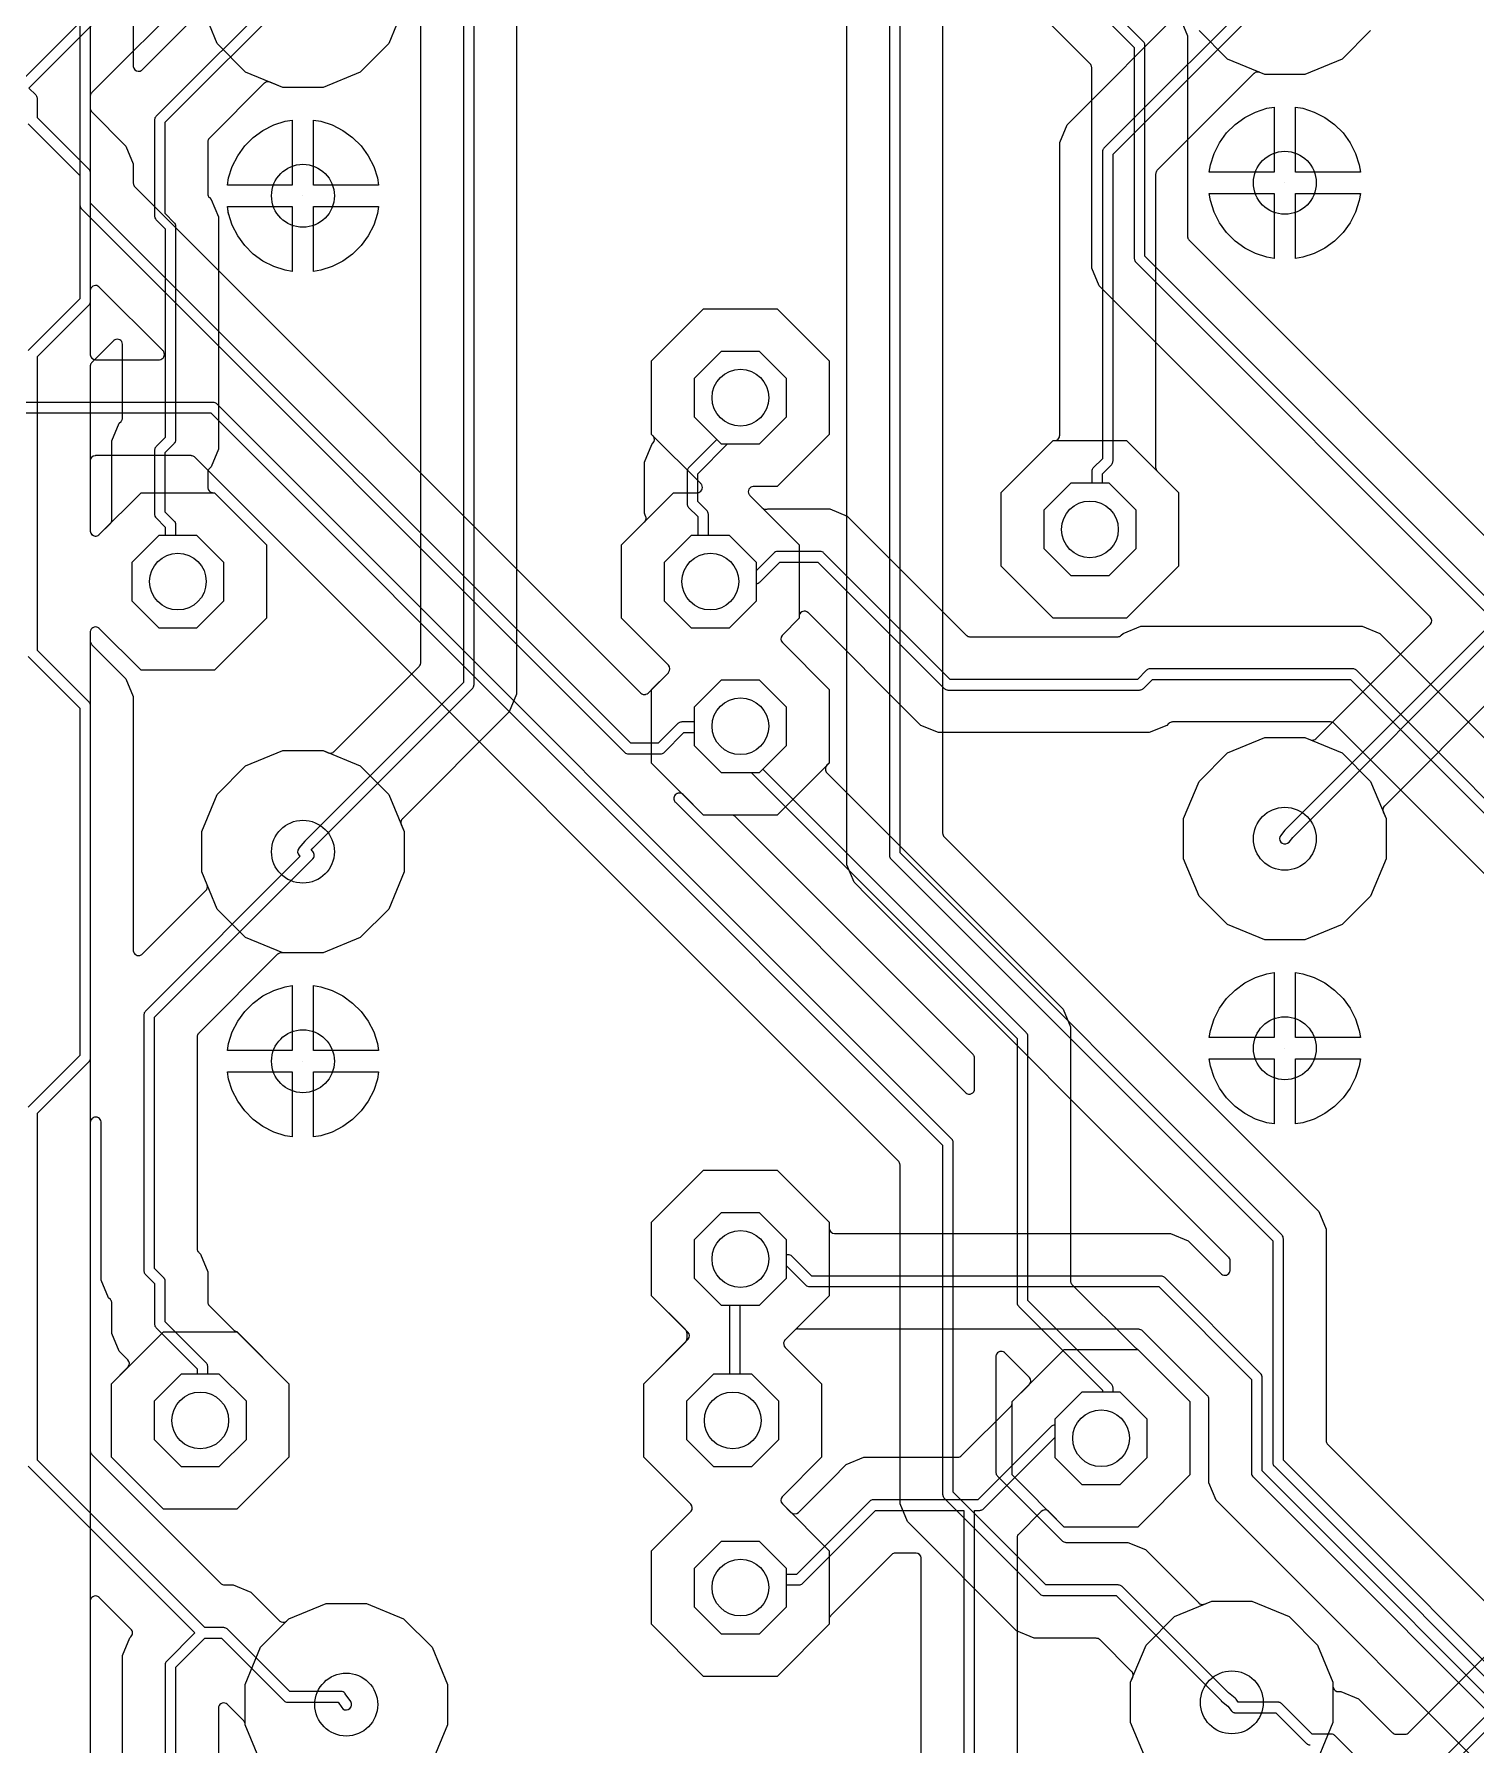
# Model space of a CAD drawing. Header units: millimetres. Extents: x 0 to 100, y 0 to 100.
# Drawn here: x 47.12 to 67.75, y 12.42 to 36.89 of the extents above; entities that cross this region are included whole.
import ezdxf

# ---------------------------------------------------------------- set-up
doc = ezdxf.new("R2010")
doc.units = ezdxf.units.MM

msp = doc.modelspace()

# ---------------------------------------------------------------- linework, layer by layer
at = {"layer": '16_copper'}
for points in [[(49.606, 38.894), (45.514, 34.801)], [(52.416, 37.288), (52.195, 36.755), (51.788, 36.348), (51.256, 36.128), (50.68, 36.128), (50.148, 36.348), (49.74, 36.755), (49.52, 37.288)], [(69.305, 14.244), (67.024, 11.963)], [(67.11, 11.833), (69.364, 14.087)]]:
    msp.add_lwpolyline(points, dxfattribs=at)
for points in [[(47.038, 35.608), (47.777, 34.868), (47.777, 34.442), (47.779, 34.434), (47.779, 34.426, 0.087654), (47.79, 34.401), (47.794, 34.395), (47.8, 34.389), (55.572, 26.616), (55.579, 26.611), (55.585, 26.606, 0.087651), (55.61, 26.596), (55.617, 26.595), (55.626, 26.594), (56.083, 26.594), (56.092, 26.595), (56.1, 26.596, 0.087654), (56.125, 26.606), (56.13, 26.611), (56.137, 26.616), (56.42, 26.899), (56.567, 26.899), (56.567, 26.716), (56.954, 26.33), (57.383, 26.33), (61.189, 22.524), (61.189, 18.745), (61.19, 18.737), (61.19, 18.728, 0.087654), (61.201, 18.704), (61.206, 18.698), (61.211, 18.691), (62.408, 17.494), (62.408, 17.466), (62.116, 17.466), (61.729, 17.079), (61.729, 16.532), (62.116, 16.145), (62.663, 16.145), (63.05, 16.532), (63.05, 17.079), (62.663, 17.466), (62.56, 17.466), (62.56, 17.526, 0.14431), (62.548, 17.567), (62.543, 17.573), (62.538, 17.58), (61.341, 18.777), (61.341, 22.555), (61.34, 22.564), (61.339, 22.572, 0.087654), (61.329, 22.597), (61.324, 22.602), (61.319, 22.609), (57.55, 26.378), (57.888, 26.716), (57.888, 27.264), (57.501, 27.65), (56.954, 27.65), (56.567, 27.264), (56.567, 27.051), (56.388, 27.051), (56.38, 27.05), (56.371, 27.049, 0.087654), (56.347, 27.039), (56.341, 27.034), (56.334, 27.029), (56.052, 26.746), (55.658, 26.746), (47.93, 34.474), (47.93, 34.9), (47.929, 34.908), (47.928, 34.916, 0.087654), (47.918, 34.941), (47.913, 34.947), (47.907, 34.953), (47.168, 35.693), (47.168, 35.966), (47.167, 35.975), (47.166, 35.983, 0.087654), (47.156, 36.008), (47.151, 36.013), (47.145, 36.02), (47.047, 36.119), (49.736, 38.808)], [(64.866, 37.694), (62.43, 35.258), (62.425, 35.251), (62.42, 35.245, 0.087651), (62.41, 35.22), (62.409, 35.213), (62.408, 35.204), (62.408, 30.816), (62.278, 30.686), (62.273, 30.679), (62.267, 30.673, 0.087651), (62.257, 30.648), (62.257, 30.641), (62.255, 30.632), (62.255, 30.466), (61.956, 30.466), (61.569, 30.079), (61.569, 29.532), (61.956, 29.145), (62.503, 29.145), (62.89, 29.532), (62.89, 30.079), (62.503, 30.466), (62.408, 30.466), (62.408, 30.601), (62.538, 30.731), (62.543, 30.738), (62.548, 30.744, 0.087651), (62.558, 30.769), (62.559, 30.776), (62.56, 30.785), (62.56, 35.173), (64.976, 37.589)], [(49.39, 37.498), (47.946, 36.054), (47.941, 36.047), (47.936, 36.041, 0.087651), (47.926, 36.016), (47.925, 36.009), (47.924, 36), (47.924, 35.831), (47.925, 35.822), (47.926, 35.814, 0.087654), (47.936, 35.789), (47.941, 35.784), (47.946, 35.777), (48.435, 35.288), (48.539, 35.036), (48.539, 34.758), (48.541, 34.75), (48.541, 34.741, 0.087654), (48.552, 34.717), (48.556, 34.711), (48.562, 34.704), (55.801, 27.465), (55.805, 27.462, 0.237981), (55.871, 27.445), (55.876, 27.447, 0.091876), (55.908, 27.465), (55.936, 27.492), (55.94, 27.498), (56.198, 27.756), (56.201, 27.761, 0.39257), (56.198, 27.864), (55.528, 28.534), (55.528, 29.586), (56.272, 30.33), (56.608, 30.33), (56.611, 30.33), (56.614, 30.33, 0.54841), (56.674, 30.443), (56.669, 30.45), (56.665, 30.457, 0.015772), (56.662, 30.46), (55.958, 31.164), (55.958, 32.216), (56.702, 32.96), (57.754, 32.96), (58.498, 32.216), (58.498, 31.164), (57.754, 30.42), (57.418, 30.42), (57.415, 30.42), (57.412, 30.42, 0.548396), (57.351, 30.307), (57.357, 30.3), (57.361, 30.293, 0.015772), (57.364, 30.29), (57.539, 30.115), (57.54, 30.114), (57.541, 30.113, 0.187651), (57.602, 30.093), (57.612, 30.096), (57.62, 30.098, 0.007509), (57.622, 30.098), (57.623, 30.099), (58.506, 30.099), (58.758, 29.995), (60.46, 28.293), (60.467, 28.287), (60.473, 28.282, 0.087651), (60.498, 28.272), (60.505, 28.271), (60.514, 28.27), (62.626, 28.27), (62.634, 28.271), (62.642, 28.272, 0.079922), (62.665, 28.281), (62.667, 28.282), (62.672, 28.287), (62.679, 28.293), (62.705, 28.318), (62.957, 28.423), (66.126, 28.423), (66.378, 28.318), (72.959, 21.737)], [(66.247, 36.941), (65.839, 36.534), (65.307, 36.314), (64.731, 36.314), (64.659, 36.343), (64.658, 36.344), (64.656, 36.344, 0.218355), (64.593, 36.339), (64.584, 36.333), (64.578, 36.328, 0.007896), (64.576, 36.327), (63.192, 34.943), (63.187, 34.936), (63.182, 34.929, 0.087651), (63.172, 34.905), (63.171, 34.897), (63.17, 34.889), (63.17, 30.693), (63.171, 30.684), (63.172, 30.676, 0.087654), (63.182, 30.651), (63.187, 30.646), (63.192, 30.639), (63.499, 30.332), (63.499, 29.28), (62.755, 28.536), (61.703, 28.536), (60.959, 29.28), (60.959, 30.332), (61.703, 31.076), (61.722, 31.076, 0.414214), (61.798, 31.152), (61.798, 35.341), (61.903, 35.593), (63.597, 37.288)], [(66.326, 11.963), (65.738, 12.551), (65.731, 12.556), (65.725, 12.561, 0.087651), (65.7, 12.571), (65.693, 12.572), (65.684, 12.573), (65.411, 12.573), (64.976, 13.008), (64.969, 13.013), (64.963, 13.018, 0.087651), (64.938, 13.028), (64.931, 13.029), (64.922, 13.03), (64.352, 13.03), (64.322, 13.072, 0.001263), (64.322, 13.072), (64.307, 13.087), (64.211, 13.163), (62.69, 14.684), (62.683, 14.689), (62.677, 14.695, 0.087651), (62.652, 14.705), (62.645, 14.705), (62.636, 14.707), (61.601, 14.707), (60.274, 16.034), (60.274, 21.031), (60.273, 21.04), (60.272, 21.048, 0.087654), (60.262, 21.073), (60.257, 21.078), (60.252, 21.085), (49.736, 31.601), (49.729, 31.606), (49.723, 31.611, 0.087651), (49.698, 31.621), (49.691, 31.622), (49.682, 31.623), (42.094, 31.623)], [(42.062, 31.471), (49.651, 31.471), (60.122, 21), (60.122, 16.002), (60.123, 15.994), (60.124, 15.985, 0.087654), (60.134, 15.961), (60.139, 15.955), (60.144, 15.948), (61.516, 14.577), (61.523, 14.571), (61.529, 14.566, 0.087651), (61.554, 14.556), (61.561, 14.555), (61.57, 14.554), (62.605, 14.554), (64.107, 13.053), (64.11, 13.05), (64.113, 13.047), (64.204, 12.975), (64.251, 12.91), (64.254, 12.907), (64.256, 12.904, 0.14431), (64.292, 12.881), (64.3, 12.88), (64.306, 12.878, 0.022312), (64.313, 12.878), (64.891, 12.878), (65.326, 12.443), (65.333, 12.438), (65.339, 12.432, 0.087651), (65.364, 12.422), (65.371, 12.422), (65.38, 12.421)], [(63.033, 12.208), (62.812, 12.74), (62.812, 13.316), (62.842, 13.388), (62.843, 13.39), (62.843, 13.391, 0.218355), (62.838, 13.454), (62.832, 13.463), (62.827, 13.469, 0.007882), (62.826, 13.471), (62.375, 13.922), (62.368, 13.927), (62.361, 13.933, 0.087651), (62.337, 13.943), (62.329, 13.943), (62.321, 13.945), (61.433, 13.945), (61.181, 14.049), (59.617, 15.614), (59.512, 15.866), (59.512, 20.716), (59.511, 20.724), (59.51, 20.732, 0.087654), (59.5, 20.757), (59.495, 20.762), (59.49, 20.769), (49.421, 30.839), (49.414, 30.844), (49.407, 30.849, 0.087651), (49.383, 30.859), (49.375, 30.86), (49.367, 30.861), (48, 30.861), (47.994, 30.86, 0.392588), (47.924, 30.785), (47.924, 29.786), (47.924, 29.783), (47.924, 29.78, 0.54841), (48.037, 29.719), (48.044, 29.725), (48.05, 29.729, 0.015772), (48.054, 29.732), (48.652, 30.33), (49.704, 30.33), (50.448, 29.586), (50.448, 28.534), (49.704, 27.79), (48.652, 27.79), (48.054, 28.388), (48.052, 28.39), (48.05, 28.392, 0.54841), (47.927, 28.355), (47.925, 28.346), (47.924, 28.339, 0.01577), (47.924, 28.334), (47.924, 4)], [(72.791, 21.043), (66.043, 27.791), (66.036, 27.796), (66.03, 27.801, 0.087651), (66.005, 27.811), (65.998, 27.812), (65.989, 27.813), (63.094, 27.813), (63.085, 27.812), (63.077, 27.811, 0.087654), (63.052, 27.801), (63.047, 27.796), (63.04, 27.791), (62.91, 27.661), (60.23, 27.661), (58.423, 29.467), (58.416, 29.472), (58.41, 29.478, 0.087651), (58.385, 29.488), (58.378, 29.488), (58.369, 29.489), (57.76, 29.489), (57.751, 29.488), (57.743, 29.488, 0.087654), (57.718, 29.477), (57.713, 29.472), (57.706, 29.467), (57.458, 29.22), (57.458, 29.334), (57.071, 29.72), (56.524, 29.72), (56.137, 29.334), (56.137, 28.786), (56.524, 28.4), (57.071, 28.4), (57.458, 28.786), (57.458, 29.033), (57.463, 29.033), (57.472, 29.034, 0.087654), (57.496, 29.044), (57.502, 29.049), (57.509, 29.055), (57.791, 29.337), (58.338, 29.337), (60.144, 27.531), (60.151, 27.525), (60.157, 27.52, 0.087651), (60.182, 27.51), (60.189, 27.509), (60.198, 27.508), (62.941, 27.508), (62.95, 27.509), (62.958, 27.51, 0.087654), (62.983, 27.52), (62.988, 27.525), (62.995, 27.531), (63.125, 27.661), (65.958, 27.661), (72.683, 20.935)], [(71.989, 20.767), (65.727, 27.029), (65.721, 27.034), (65.714, 27.039, 0.087651), (65.69, 27.049), (65.682, 27.05), (65.674, 27.051), (63.409, 27.051), (63.401, 27.05), (63.392, 27.049, 0.079922), (63.37, 27.04), (63.368, 27.039), (63.362, 27.034), (63.355, 27.029), (63.33, 27.003), (63.078, 26.899), (60.062, 26.899), (59.81, 27.003), (58.198, 28.615), (58.196, 28.616), (58.194, 28.618, 0.54841), (58.071, 28.581), (58.07, 28.573), (58.068, 28.566), (58.068, 28.563), (58.068, 28.561), (58.068, 28.534), (57.828, 28.294), (57.824, 28.289, 0.39257), (57.828, 28.186), (58.498, 27.516), (58.498, 26.464), (58.466, 26.432, 0.414222), (58.466, 26.324), (61.846, 22.944), (61.951, 22.692), (61.951, 19.061), (61.952, 19.052), (61.952, 19.044, 0.087654), (61.963, 19.02), (61.968, 19.014), (61.973, 19.007), (62.882, 18.098), (62.889, 18.093), (62.895, 18.087, 0.014492), (62.899, 18.085), (62.907, 18.082), (62.91, 18.081), (63.659, 17.332), (63.659, 16.28), (62.915, 15.536), (61.863, 15.536), (61.119, 16.28), (61.119, 17.332), (61.36, 17.572), (61.363, 17.577, 0.37019), (61.364, 17.676), (61.362, 17.678), (61.361, 17.679), (61.36, 17.68), (61.014, 18.026), (61.012, 18.028), (61.01, 18.03, 0.54841), (60.887, 17.993), (60.885, 17.984), (60.884, 17.977, 0.01577), (60.884, 17.972), (60.884, 16.318), (60.885, 16.309), (60.886, 16.301, 0.087654), (60.896, 16.276), (60.901, 16.271), (60.906, 16.264), (61.831, 15.339), (61.838, 15.333), (61.845, 15.328, 0.087651), (61.869, 15.318), (61.877, 15.317), (61.885, 15.316), (62.773, 15.316), (63.025, 15.212), (63.229, 15.008), (63.229, 15.008), (63.787, 14.45), (63.788, 14.449), (63.789, 14.447, 0.218356), (63.85, 14.428), (63.86, 14.431), (63.868, 14.432, 0.007894), (63.87, 14.433), (63.972, 14.475), (64.548, 14.475), (65.08, 14.255), (65.487, 13.848), (65.708, 13.316), (65.708, 13.259, 0.335722), (65.763, 13.185), (65.769, 13.185, 0.034731), (65.784, 13.183), (65.821, 13.183), (66.073, 13.078), (66.556, 12.595), (66.563, 12.59), (66.569, 12.585, 0.087651), (66.594, 12.575), (66.601, 12.574), (66.61, 12.573), (66.74, 12.573), (66.749, 12.574), (66.757, 12.575, 0.087654), (66.782, 12.585), (66.787, 12.59), (66.794, 12.595), (68.673, 14.474)]]:
    msp.add_lwpolyline(points, format="xyb", dxfattribs=at)
for points in [[(63.937, 34.917), (63.954, 35.02), (64.007, 35.183), (64.085, 35.337), (64.186, 35.476), (64.308, 35.597), (64.447, 35.698), (64.6, 35.776), (64.763, 35.829), (64.867, 35.846), (64.867, 34.917)], [(65.172, 34.917), (65.172, 35.846), (65.275, 35.829), (65.438, 35.776), (65.592, 35.698), (65.731, 35.597), (65.852, 35.476), (65.953, 35.337), (66.031, 35.183), (66.084, 35.02), (66.101, 34.917)], [(49.886, 34.731), (49.903, 34.834), (49.956, 34.998), (50.034, 35.151), (50.135, 35.29), (50.256, 35.411), (50.395, 35.513), (50.549, 35.591), (50.712, 35.644), (50.815, 35.66), (50.815, 34.731)], [(51.12, 34.731), (51.12, 35.66), (51.224, 35.644), (51.387, 35.591), (51.54, 35.513), (51.679, 35.411), (51.801, 35.29), (51.902, 35.151), (51.98, 34.998), (52.033, 34.834), (52.05, 34.731)], [(65.019, 34.764), (65.019, 34.764), (65.019, 34.764), (65.019, 34.764)], [(50.968, 34.578), (50.968, 34.578), (50.968, 34.578), (50.968, 34.578)], [(64.763, 33.699), (64.6, 33.752), (64.447, 33.83), (64.308, 33.931), (64.186, 34.053), (64.085, 34.192), (64.007, 34.345), (63.954, 34.508), (63.937, 34.612), (64.867, 34.612), (64.867, 33.682)], [(65.172, 34.612), (66.101, 34.612), (66.084, 34.508), (66.031, 34.345), (65.953, 34.192), (65.852, 34.053), (65.731, 33.931), (65.592, 33.83), (65.438, 33.752), (65.275, 33.699), (65.172, 33.682)], [(50.712, 33.513), (50.549, 33.566), (50.395, 33.644), (50.256, 33.745), (50.135, 33.867), (50.034, 34.006), (49.956, 34.159), (49.903, 34.323), (49.886, 34.426), (50.815, 34.426), (50.815, 33.497)], [(51.12, 34.426), (52.05, 34.426), (52.033, 34.323), (51.98, 34.159), (51.902, 34.006), (51.801, 33.867), (51.679, 33.745), (51.54, 33.644), (51.387, 33.566), (51.224, 33.513), (51.12, 33.497)], [(57.888, 31.416), (57.888, 31.964), (57.501, 32.35), (56.954, 32.35), (56.567, 31.964), (56.567, 31.416), (56.954, 31.03), (57.501, 31.03)], [(49.838, 28.786), (49.838, 29.334), (49.451, 29.72), (48.904, 29.72), (48.517, 29.334), (48.517, 28.786), (48.904, 28.4), (49.451, 28.4)], [(64.731, 23.934), (64.199, 24.154), (63.792, 24.561), (63.571, 25.093), (63.571, 25.669), (63.792, 26.201), (64.199, 26.609), (64.731, 26.829), (65.307, 26.829), (65.839, 26.609), (66.247, 26.201), (66.467, 25.669), (66.467, 25.093), (66.247, 24.561), (65.839, 24.154), (65.307, 23.934)], [(50.68, 23.748), (50.148, 23.968), (49.74, 24.375), (49.52, 24.908), (49.52, 25.484), (49.74, 26.016), (50.148, 26.423), (50.68, 26.643), (51.256, 26.643), (51.788, 26.423), (52.195, 26.016), (52.416, 25.484), (52.416, 24.908), (52.195, 24.375), (51.788, 23.968), (51.256, 23.748)], [(49.886, 22.351), (49.903, 22.454), (49.956, 22.618), (50.034, 22.771), (50.135, 22.91), (50.256, 23.031), (50.395, 23.133), (50.549, 23.211), (50.712, 23.264), (50.815, 23.28), (50.815, 22.351)], [(51.12, 22.351), (51.12, 23.28), (51.224, 23.264), (51.387, 23.211), (51.54, 23.133), (51.679, 23.031), (51.801, 22.91), (51.902, 22.771), (51.98, 22.618), (52.033, 22.454), (52.05, 22.351)], [(63.937, 22.537), (63.954, 22.64), (64.007, 22.803), (64.085, 22.957), (64.186, 23.096), (64.308, 23.217), (64.447, 23.318), (64.6, 23.396), (64.763, 23.449), (64.867, 23.466), (64.867, 22.537)], [(65.172, 22.537), (65.172, 23.466), (65.275, 23.449), (65.438, 23.396), (65.592, 23.318), (65.731, 23.217), (65.852, 23.096), (65.953, 22.957), (66.031, 22.803), (66.084, 22.64), (66.101, 22.537)], [(65.019, 22.384), (65.019, 22.384), (65.019, 22.384), (65.019, 22.384)], [(50.712, 21.133), (50.549, 21.186), (50.395, 21.264), (50.256, 21.365), (50.135, 21.487), (50.034, 21.626), (49.956, 21.779), (49.903, 21.943), (49.886, 22.046), (50.815, 22.046), (50.815, 21.117)], [(50.968, 22.198), (50.968, 22.198), (50.968, 22.198), (50.968, 22.198)], [(51.12, 22.046), (52.05, 22.046), (52.033, 21.943), (51.98, 21.779), (51.902, 21.626), (51.801, 21.487), (51.679, 21.365), (51.54, 21.264), (51.387, 21.186), (51.224, 21.133), (51.12, 21.117)], [(64.763, 21.319), (64.6, 21.372), (64.447, 21.45), (64.308, 21.551), (64.186, 21.673), (64.085, 21.812), (64.007, 21.965), (63.954, 22.128), (63.937, 22.232), (64.867, 22.232), (64.867, 21.302)], [(65.172, 22.232), (66.101, 22.232), (66.084, 22.128), (66.031, 21.965), (65.953, 21.812), (65.852, 21.673), (65.731, 21.551), (65.592, 21.45), (65.438, 21.372), (65.275, 21.319), (65.172, 21.302)], [(57.888, 19.096), (57.888, 19.644), (57.501, 20.03), (56.954, 20.03), (56.567, 19.644), (56.567, 19.096), (56.954, 18.71), (57.501, 18.71)], [(48.972, 15.79), (48.228, 16.534), (48.228, 17.586), (48.972, 18.33), (50.024, 18.33), (50.768, 17.586), (50.768, 16.534), (50.024, 15.79)], [(50.158, 16.786), (50.158, 17.334), (49.771, 17.72), (49.224, 17.72), (48.837, 17.334), (48.837, 16.786), (49.224, 16.4), (49.771, 16.4)], [(57.778, 16.786), (57.778, 17.334), (57.391, 17.72), (56.844, 17.72), (56.457, 17.334), (56.457, 16.786), (56.844, 16.4), (57.391, 16.4)], [(57.888, 14.396), (57.888, 14.944), (57.501, 15.33), (56.954, 15.33), (56.567, 14.944), (56.567, 14.396), (56.954, 14.01), (57.501, 14.01)], [(51.3, 11.548), (50.768, 11.768), (50.36, 12.175), (50.14, 12.708), (50.14, 13.284), (50.36, 13.816), (50.768, 14.223), (51.3, 14.443), (51.876, 14.443), (52.408, 14.223), (52.815, 13.816), (53.036, 13.284), (53.036, 12.708), (52.815, 12.175), (52.408, 11.768), (51.876, 11.548)]]:
    msp.add_lwpolyline(points, close=True, dxfattribs=at)
for points in [[(48.912, 32.233), (48.915, 32.233, 0.54841), (48.976, 32.346), (48.971, 32.353), (48.967, 32.359, 0.015772), (48.963, 32.363), (48.054, 33.272), (48.052, 33.274), (48.05, 33.276, 0.54841), (47.927, 33.239), (47.925, 33.23), (47.924, 33.223, 0.01577), (47.924, 33.218), (47.924, 32.309), (47.925, 32.303, 0.392588), (48, 32.233), (48.91, 32.233)], [(60.511, 21.729), (60.514, 21.729, 0.294754), (60.576, 21.783), (60.577, 21.792), (60.579, 21.799, 0.01577), (60.579, 21.804), (60.579, 22.24), (60.578, 22.248), (60.577, 22.256, 0.087654), (60.567, 22.281), (60.562, 22.286), (60.557, 22.293), (57.152, 25.698), (57.146, 25.703), (57.139, 25.708, 0.087651), (57.115, 25.718), (57.107, 25.719), (57.099, 25.72), (56.702, 25.72), (56.41, 26.012), (56.408, 26.013), (56.407, 26.014, 0.218352), (56.347, 26.034), (56.337, 26.031), (56.329, 26.029, 0.007907), (56.327, 26.029), (56.322, 26.026, 0.433769), (56.285, 25.917), (56.29, 25.911), (56.297, 25.902), (60.449, 21.75), (60.451, 21.748), (60.453, 21.746, 0.198911), (60.508, 21.728)], [(56.702, 13.4), (55.958, 14.144), (55.958, 15.196), (56.518, 15.756), (56.521, 15.761, 0.39257), (56.518, 15.864), (55.848, 16.534), (55.848, 17.586), (56.478, 18.216), (56.481, 18.221, 0.39257), (56.478, 18.324), (55.958, 18.844), (55.958, 19.896), (56.702, 20.64), (57.754, 20.64), (58.498, 19.896), (58.498, 18.844), (57.868, 18.214), (57.866, 18.212), (57.865, 18.211), (57.863, 18.208), (57.86, 18.205, 0.034413), (57.855, 18.196), (57.853, 18.192), (57.853, 18.192), (57.853, 18.192), (57.853, 18.191, 0.312009), (57.868, 18.106), (58.388, 17.586), (58.388, 16.534), (57.828, 15.974), (57.824, 15.969, 0.39257), (57.828, 15.866), (58.498, 15.196), (58.498, 14.144), (57.754, 13.4)]]:
    msp.add_lwpolyline(points, format="xyb", close=True, dxfattribs=at)
at = {"layer": '1_copper'}
for points in [[(52.416, 37.288), (52.195, 36.755), (51.788, 36.348), (51.256, 36.128), (50.68, 36.128), (50.498, 36.203), (50.497, 36.203), (50.495, 36.204, 0.218355), (50.432, 36.199), (50.423, 36.193), (50.417, 36.188, 0.007882), (50.415, 36.187), (49.629, 35.4), (49.623, 35.393), (49.618, 35.387, 0.087651), (49.608, 35.362), (49.607, 35.355), (49.606, 35.346), (49.606, 34.606), (49.607, 34.597), (49.608, 34.589, 0.079922), (49.617, 34.566), (49.618, 34.564), (49.623, 34.559), (49.629, 34.552), (49.654, 34.526), (49.758, 34.276), (49.759, 34.275), (49.759, 30.953), (49.654, 30.701), (49.629, 30.675, 0.144304), (49.608, 30.638), (49.607, 30.63), (49.606, 30.622), (49.606, 30.406), (49.607, 30.401, 0.315153), (49.662, 30.333), (49.667, 30.332, 0.03428), (49.682, 30.33), (49.704, 30.33), (50.448, 29.586), (50.448, 28.534), (49.704, 27.79), (48.652, 27.79), (48.054, 28.388), (48.052, 28.39), (48.05, 28.392, 0.54841), (47.927, 28.355), (47.925, 28.346), (47.924, 28.339, 0.01577), (47.924, 28.334), (47.924, 28.211), (47.925, 28.202), (47.926, 28.194, 0.087654), (47.936, 28.169), (47.941, 28.164), (47.946, 28.157), (48.435, 27.668), (48.539, 27.416), (48.539, 23.785), (48.54, 23.782), (48.54, 23.78, 0.54841), (48.653, 23.719), (48.66, 23.724), (48.666, 23.728, 0.015772), (48.669, 23.731), (49.579, 24.641), (49.58, 24.643), (49.582, 24.644, 0.218356), (49.601, 24.704), (49.599, 24.715), (49.597, 24.722, 0.007894), (49.596, 24.724), (49.52, 24.908), (49.52, 25.484), (49.74, 26.016), (50.148, 26.423), (50.68, 26.643), (51.256, 26.643), (51.331, 26.612), (51.333, 26.612), (51.334, 26.611, 0.218355), (51.398, 26.616), (51.406, 26.622), (51.413, 26.627, 0.007896), (51.414, 26.629), (52.632, 27.846), (52.637, 27.853), (52.642, 27.859, 0.087651), (52.652, 27.884), (52.653, 27.891), (52.654, 27.9), (52.654, 44.18)], [(53.264, 44.044), (53.264, 27.616), (51, 25.352), (50.998, 25.35), (50.996, 25.347), (50.909, 25.245), (50.909, 25.243), (50.908, 25.242, 0.374468), (50.913, 25.142), (50.922, 25.136), (50.928, 25.131, 0.006404), (50.93, 25.13), (48.714, 22.914), (48.709, 22.907), (48.704, 22.901, 0.087651), (48.694, 22.876), (48.693, 22.869), (48.692, 22.86), (48.692, 19.202), (48.693, 19.194), (48.694, 19.186, 0.087654), (48.704, 19.161), (48.709, 19.155), (48.714, 19.149), (48.844, 19.018), (48.844, 18.44), (48.845, 18.432), (48.846, 18.424, 0.087654), (48.856, 18.399), (48.861, 18.393), (48.867, 18.387), (49.454, 17.799), (49.454, 17.72), (49.224, 17.72), (48.837, 17.334), (48.837, 16.786), (49.224, 16.4), (49.771, 16.4), (50.158, 16.786), (50.158, 17.334), (49.771, 17.72), (49.606, 17.72), (49.606, 17.831), (49.605, 17.839), (49.604, 17.848, 0.087654), (49.594, 17.872), (49.589, 17.878), (49.584, 17.885), (48.997, 18.472), (48.997, 19.05), (48.995, 19.058), (48.995, 19.067, 0.087654), (48.984, 19.091), (48.98, 19.097), (48.974, 19.104), (48.844, 19.234), (48.844, 22.828), (51.108, 25.092), (51.111, 25.096), (51.114, 25.099, 0.42121), (51.099, 25.207), (51.096, 25.209), (51.092, 25.212), (51.085, 25.216), (51.11, 25.247), (53.394, 27.531), (53.399, 27.537), (53.404, 27.544, 0.087651), (53.414, 27.568), (53.415, 27.576), (53.416, 27.584), (53.416, 44.012)], [(54.026, 43.728), (54.026, 27.448), (53.921, 27.196), (52.391, 25.666), (52.39, 25.664), (52.389, 25.663, 0.218356), (52.369, 25.603), (52.372, 25.593), (52.374, 25.585, 0.007894), (52.375, 25.583), (52.416, 25.484), (52.416, 24.908), (52.195, 24.375), (51.788, 23.968), (51.256, 23.748), (50.674, 23.748), (50.667, 23.75, 0.15528), (50.622, 23.74), (50.614, 23.734), (50.607, 23.729, 0.007874), (50.606, 23.728), (49.476, 22.598), (49.471, 22.591), (49.466, 22.585, 0.087651), (49.456, 22.56), (49.455, 22.553), (49.454, 22.544), (49.454, 19.518), (49.455, 19.51), (49.456, 19.501, 0.079922), (49.465, 19.479), (49.466, 19.477), (49.471, 19.471), (49.476, 19.464), (49.502, 19.438), (49.606, 19.186), (49.606, 18.756), (49.607, 18.748), (49.608, 18.739, 0.087654), (49.618, 18.715), (49.623, 18.709), (49.629, 18.702), (49.908, 18.423), (49.908, 18.423), (49.978, 18.352), (49.985, 18.347), (49.992, 18.342, 0.073876), (50.016, 18.332), (50.023, 18.331), (50.768, 17.586), (50.768, 16.534), (50.024, 15.79), (48.972, 15.79), (48.228, 16.534), (48.228, 17.586), (48.462, 17.821), (48.466, 17.825, 0.39257), (48.462, 17.928), (48.339, 18.052), (48.235, 18.304), (48.235, 18.734), (48.233, 18.743), (48.233, 18.751, 0.079922), (48.223, 18.774), (48.222, 18.776), (48.218, 18.781), (48.212, 18.788), (48.187, 18.814), (48.082, 19.066), (48.082, 21.325), (48.082, 21.328), (48.082, 21.331, 0.494157), (47.969, 21.392), (47.962, 21.386), (47.956, 21.382, 0.188842), (47.926, 21.335), (47.925, 21.328), (47.924, 21.319), (47.924, 16.628), (47.925, 16.62), (47.926, 16.612, 0.087654), (47.936, 16.587), (47.941, 16.582), (47.946, 16.575), (49.792, 14.729), (49.799, 14.724), (49.805, 14.718, 0.087651), (49.83, 14.708), (49.837, 14.708), (49.846, 14.707), (49.971, 14.707), (50.223, 14.602), (50.631, 14.194), (50.636, 14.191, 0.334948), (50.727, 14.185), (50.731, 14.187, 0.022084), (50.739, 14.194), (50.768, 14.223), (51.3, 14.443), (51.876, 14.443), (52.408, 14.223), (52.815, 13.816), (53.036, 13.284), (53.036, 12.708), (52.815, 12.175)], [(59.535, 40.027), (62.865, 36.697), (62.865, 33.68), (62.866, 33.672), (62.867, 33.664, 0.087654), (62.877, 33.639), (62.882, 33.633), (62.887, 33.627), (68.015, 28.499), (65.021, 25.505), (65.018, 25.501), (65.015, 25.498), (64.96, 25.429), (64.949, 25.41, 0.866035), (65.079, 25.334), (65.132, 25.4), (68.123, 28.391)], [(69.374, 27.356), (63.017, 33.712), (63.017, 36.728, 0.14431), (63.005, 36.77), (63, 36.775), (62.995, 36.782), (59.769, 40.008)], [(59.36, 39.745), (59.36, 25.146), (59.361, 25.138), (59.362, 25.129, 0.087654), (59.372, 25.105), (59.377, 25.099), (59.382, 25.092), (64.846, 19.628), (64.846, 16.459), (64.847, 16.451), (64.848, 16.442, 0.087654), (64.858, 16.418), (64.863, 16.412), (64.869, 16.405), (69.136, 12.138)], [(69.221, 12.268), (64.999, 16.491), (64.999, 19.66), (64.997, 19.668), (64.997, 19.676, 0.087654), (64.986, 19.701), (64.982, 19.707), (64.976, 19.713), (59.512, 25.178), (59.512, 39.776)], [(49.149, 6.585), (49.149, 13.532), (49.562, 13.945), (49.803, 13.945), (50.695, 13.053), (50.702, 13.047), (50.709, 13.042, 0.087651), (50.733, 13.032), (50.741, 13.031), (50.749, 13.03), (51.471, 13.03), (51.525, 12.952), (51.54, 12.936, 0.866052), (51.651, 13.039), (51.574, 13.15), (51.571, 13.153), (51.568, 13.157, 0.21536), (51.511, 13.183), (50.781, 13.183), (49.889, 14.075), (49.882, 14.08), (49.875, 14.085, 0.087651), (49.851, 14.095), (49.843, 14.096), (49.835, 14.097), (49.562, 14.097), (47.168, 16.491), (47.168, 21.457), (47.907, 22.197), (47.913, 22.203), (47.918, 22.21, 0.087651), (47.928, 22.234), (47.929, 22.242), (47.93, 22.25), (47.93, 27.28), (47.929, 27.288), (47.928, 27.296, 0.087654), (47.918, 27.321), (47.913, 27.327), (47.907, 27.333), (47.168, 28.073), (47.168, 32.277), (47.907, 33.017), (47.913, 33.024), (47.918, 33.03, 0.087651), (47.928, 33.055), (47.929, 33.062), (47.93, 33.071), (47.93, 39.624)], [(59.817, 6.569), (59.817, 15.088), (59.816, 15.093, 0.392588), (59.741, 15.164), (59.447, 15.164), (59.438, 15.163), (59.43, 15.162, 0.087654), (59.405, 15.152), (59.4, 15.147), (59.393, 15.141), (58.52, 14.269), (58.515, 14.262), (58.51, 14.255, 0.087651), (58.5, 14.231), (58.499, 14.224), (58.498, 14.215), (58.498, 14.144), (57.754, 13.4), (56.702, 13.4), (55.958, 14.144), (55.958, 15.196), (56.518, 15.756), (56.521, 15.761, 0.39257), (56.518, 15.864), (55.848, 16.534), (55.848, 17.586), (56.442, 18.18), (56.447, 18.187), (56.452, 18.193, 0.087651), (56.462, 18.218), (56.463, 18.225, 0.012245), (56.463, 18.229), (56.464, 18.234), (56.464, 18.306), (56.463, 18.314), (56.462, 18.323, 0.087654), (56.452, 18.347), (56.447, 18.353), (56.442, 18.36), (55.958, 18.844), (55.958, 19.896), (56.702, 20.64), (57.754, 20.64), (58.498, 19.896), (58.498, 19.812), (58.499, 19.806, 0.392588), (58.574, 19.736), (63.382, 19.736), (63.634, 19.631), (63.838, 19.428), (64.107, 19.159), (64.109, 19.158), (64.111, 19.155, 0.54841), (64.234, 19.193), (64.235, 19.201), (64.236, 19.208, 0.01577), (64.237, 19.213), (64.237, 19.344), (64.235, 19.352), (64.235, 19.361, 0.087654), (64.224, 19.385), (64.22, 19.391), (64.214, 19.398), (59.058, 24.554), (59.058, 24.554), (58.855, 24.758), (58.75, 25.01), (58.75, 39.461)], [(48.539, 38.699), (48.539, 36.434), (48.54, 36.432), (48.54, 36.429, 0.374468), (48.611, 36.358), (48.619, 36.359), (48.627, 36.359, 0.090532), (48.653, 36.368), (48.66, 36.373), (48.666, 36.377, 0.015772), (48.669, 36.381), (49.501, 37.212)], [(68.069, 27.475), (66.443, 25.849), (66.442, 25.848), (66.441, 25.847, 0.218356), (66.421, 25.787), (66.424, 25.776), (66.426, 25.769, 0.007894), (66.427, 25.766), (66.467, 25.669), (66.467, 25.093), (66.247, 24.561), (65.839, 24.154), (65.307, 23.934), (64.731, 23.934), (64.199, 24.154), (63.792, 24.561), (63.571, 25.093), (63.571, 25.669), (63.792, 26.201), (64.199, 26.609), (64.731, 26.829), (65.307, 26.829), (65.385, 26.797), (65.386, 26.797), (65.388, 26.796, 0.218355), (65.451, 26.801), (65.46, 26.807), (65.466, 26.812, 0.007896), (65.468, 26.814), (67.099, 28.445), (67.102, 28.449, 0.39257), (67.099, 28.553), (62.36, 33.292), (62.255, 33.544), (62.255, 36.413), (62.254, 36.421), (62.254, 36.43, 0.087654), (62.243, 36.454), (62.238, 36.46), (62.233, 36.467), (60.252, 38.448)], [(60.122, 38.394), (60.122, 25.462), (60.123, 25.453), (60.124, 25.445, 0.087654), (60.134, 25.42), (60.139, 25.415), (60.144, 25.408), (65.3, 20.252), (65.3, 20.252), (65.504, 20.048), (65.608, 19.796), (65.608, 16.775), (65.609, 16.766), (65.61, 16.758, 0.087654), (65.62, 16.733), (65.625, 16.728), (65.631, 16.721), (69.451, 12.9)], [(50.718, 37.567), (48.867, 35.715), (48.861, 35.709), (48.856, 35.702, 0.087651), (48.846, 35.678), (48.845, 35.67), (48.844, 35.662), (48.844, 34.29), (48.845, 34.282), (48.846, 34.273, 0.087654), (48.856, 34.249), (48.861, 34.243), (48.867, 34.236), (48.997, 34.106), (48.997, 31.121), (48.867, 30.991), (48.861, 30.984), (48.856, 30.978, 0.087651), (48.846, 30.953), (48.845, 30.946), (48.844, 30.937), (48.844, 30.023), (48.845, 30.014), (48.846, 30.006, 0.087654), (48.856, 29.981), (48.861, 29.976), (48.867, 29.969), (48.997, 29.839), (48.997, 29.72), (48.904, 29.72), (48.517, 29.334), (48.517, 28.786), (48.904, 28.4), (49.451, 28.4), (49.838, 28.786), (49.838, 29.334), (49.451, 29.72), (49.149, 29.72), (49.149, 29.87), (49.148, 29.879), (49.147, 29.887, 0.087654), (49.137, 29.912), (49.132, 29.917), (49.127, 29.924), (48.997, 30.054), (48.997, 30.906), (49.127, 31.036), (49.132, 31.043), (49.137, 31.049, 0.087651), (49.147, 31.074), (49.148, 31.081), (49.149, 31.09), (49.149, 34.138), (49.148, 34.146), (49.147, 34.154, 0.087654), (49.137, 34.179), (49.132, 34.185), (49.127, 34.191), (48.997, 34.322), (48.997, 35.63), (50.825, 37.459)], [(63.523, 37.117), (63.627, 36.865), (63.627, 33.996), (63.628, 33.988), (63.629, 33.979, 0.087654), (63.639, 33.955), (63.644, 33.949), (63.649, 33.942), (68.501, 29.091)], [(69.069, 11.963), (64.694, 16.338), (64.694, 17.678), (64.693, 17.687), (64.692, 17.695, 0.087654), (64.682, 17.72), (64.677, 17.725), (64.671, 17.732), (63.3, 19.104), (63.293, 19.109), (63.287, 19.114, 0.087651), (63.262, 19.124), (63.255, 19.125), (63.246, 19.126), (58.248, 19.126), (57.966, 19.409), (57.959, 19.414), (57.953, 19.419, 0.087651), (57.928, 19.429), (57.921, 19.43), (57.912, 19.431), (57.888, 19.431), (57.888, 19.644), (57.501, 20.03), (56.954, 20.03), (56.567, 19.644), (56.567, 19.096), (56.954, 18.71), (57.074, 18.71), (57.074, 17.72), (56.844, 17.72), (56.457, 17.334), (56.457, 16.786), (56.844, 16.4), (57.391, 16.4), (57.778, 16.786), (57.778, 17.334), (57.391, 17.72), (57.226, 17.72), (57.226, 18.71), (57.501, 18.71), (57.888, 19.096), (57.888, 19.271), (58.163, 18.996), (58.17, 18.991), (58.176, 18.986, 0.087651), (58.201, 18.976), (58.208, 18.975), (58.217, 18.974), (63.214, 18.974), (64.541, 17.647), (64.541, 16.307), (64.543, 16.298), (64.543, 16.29, 0.087654), (64.554, 16.265), (64.558, 16.26), (64.564, 16.253), (68.983, 11.833)], [(68.649, 11.306), (64.036, 15.918), (63.932, 16.17), (63.932, 17.363), (63.931, 17.371), (63.93, 17.38, 0.087654), (63.92, 17.404), (63.915, 17.41), (63.909, 17.417), (62.984, 18.342), (62.977, 18.347), (62.971, 18.352, 0.087651), (62.946, 18.362), (62.939, 18.363), (62.93, 18.364), (58.08, 18.364), (58.071, 18.366), (58.062, 18.368, 0.155322), (58.017, 18.359), (58.009, 18.353), (58.002, 18.348, 0.007911), (58, 18.346), (57.868, 18.214), (57.866, 18.212), (57.865, 18.211), (57.863, 18.208), (57.86, 18.205, 0.034418), (57.855, 18.196), (57.853, 18.192), (57.853, 18.192), (57.853, 18.192), (57.853, 18.191, 0.311943), (57.868, 18.106), (58.388, 17.586), (58.388, 16.534), (57.828, 15.974), (57.824, 15.969, 0.39257), (57.828, 15.866), (57.949, 15.745), (57.954, 15.742, 0.392561), (58.057, 15.745), (58.539, 16.227), (58.539, 16.227), (58.743, 16.431), (58.995, 16.535), (60.34, 16.535), (60.348, 16.537), (60.356, 16.537, 0.087654), (60.381, 16.548), (60.386, 16.552), (60.393, 16.558), (61.097, 17.261), (61.102, 17.268), (61.107, 17.274, 0.043697), (61.113, 17.287), (61.116, 17.294), (61.117, 17.297), (61.117, 17.299), (61.118, 17.306), (61.119, 17.315), (61.119, 17.332), (61.863, 18.076), (62.915, 18.076), (63.659, 17.332), (63.659, 16.28), (62.915, 15.536), (61.863, 15.536), (61.641, 15.758), (61.636, 15.761, 0.39257), (61.533, 15.758), (61.211, 15.435), (61.206, 15.429), (61.2, 15.422, 0.087651), (61.19, 15.398), (61.19, 15.39), (61.189, 15.382), (61.189, 7.021)], [(60.579, 6.737), (60.579, 15.773), (60.655, 15.773), (60.664, 15.775), (60.672, 15.775, 0.087654), (60.697, 15.786), (60.702, 15.79), (60.709, 15.796), (61.729, 16.815), (61.729, 16.532), (62.116, 16.145), (62.663, 16.145), (63.05, 16.532), (63.05, 17.079), (62.663, 17.466), (62.116, 17.466), (61.729, 17.079), (61.729, 16.993), (61.722, 16.993, 0.14431), (61.681, 16.98), (61.675, 16.976), (61.668, 16.97), (60.624, 15.926), (59.131, 15.926), (59.123, 15.925), (59.114, 15.924, 0.087654), (59.09, 15.914), (59.084, 15.909), (59.077, 15.903), (58.033, 14.859), (57.888, 14.859), (57.888, 14.944), (57.501, 15.33), (56.954, 15.33), (56.567, 14.944), (56.567, 14.396), (56.954, 14.01), (57.501, 14.01), (57.888, 14.396), (57.888, 14.707), (58.064, 14.707), (58.073, 14.708), (58.081, 14.708, 0.087654), (58.106, 14.719), (58.111, 14.724), (58.118, 14.729), (59.163, 15.773), (60.427, 15.773), (60.427, 6.706)], [(47.038, 16.405), (49.422, 14.021), (49.019, 13.617), (49.014, 13.611), (49.008, 13.604, 0.087651), (48.998, 13.58), (48.998, 13.572), (48.997, 13.564), (48.997, 6.553)], [(48.387, 6.417), (48.387, 13.7), (48.491, 13.952), (48.506, 13.967, 0.414214), (48.506, 14.075), (48.054, 14.527), (48.052, 14.529), (48.05, 14.531, 0.54841), (47.927, 14.494), (47.925, 14.485), (47.924, 14.478, 0.01577), (47.924, 14.473), (47.924, 4)], [(50.36, 12.175), (50.14, 12.708), (50.14, 12.714, 0.14431), (50.128, 12.755), (50.123, 12.761), (50.118, 12.768), (49.889, 12.997), (49.886, 12.999), (49.885, 13.001, 0.54841), (49.761, 12.964), (49.76, 12.955), (49.759, 12.948, 0.01577), (49.759, 12.943), (49.759, 6.869)]]:
    msp.add_lwpolyline(points, format="xyb", dxfattribs=at)
for points in [[(47.777, 39.592), (47.777, 33.102), (47.038, 32.363)], [(66.247, 36.941), (65.839, 36.534), (65.307, 36.314), (64.731, 36.314), (64.199, 36.534), (63.792, 36.941)], [(47.038, 27.988), (47.777, 27.248), (47.777, 22.282), (47.038, 21.542)]]:
    msp.add_lwpolyline(points, dxfattribs=at)
for points in [[(63.937, 34.917), (63.954, 35.02), (64.007, 35.183), (64.085, 35.337), (64.186, 35.476), (64.308, 35.597), (64.447, 35.698), (64.6, 35.776), (64.763, 35.829), (64.867, 35.846), (64.867, 34.917)], [(65.172, 34.917), (65.172, 35.846), (65.275, 35.829), (65.438, 35.776), (65.592, 35.698), (65.731, 35.597), (65.852, 35.476), (65.953, 35.337), (66.031, 35.183), (66.084, 35.02), (66.101, 34.917)], [(49.886, 34.731), (49.903, 34.834), (49.956, 34.998), (50.034, 35.151), (50.135, 35.29), (50.256, 35.411), (50.395, 35.513), (50.549, 35.591), (50.712, 35.644), (50.815, 35.66), (50.815, 34.731)], [(51.12, 34.731), (51.12, 35.66), (51.224, 35.644), (51.387, 35.591), (51.54, 35.513), (51.679, 35.411), (51.801, 35.29), (51.902, 35.151), (51.98, 34.998), (52.033, 34.834), (52.05, 34.731)], [(65.019, 34.764), (65.019, 34.764), (65.019, 34.764), (65.019, 34.764)], [(50.968, 34.578), (50.968, 34.578), (50.968, 34.578), (50.968, 34.578)], [(64.763, 33.699), (64.6, 33.752), (64.447, 33.83), (64.308, 33.931), (64.186, 34.053), (64.085, 34.192), (64.007, 34.345), (63.954, 34.508), (63.937, 34.612), (64.867, 34.612), (64.867, 33.682)], [(65.172, 34.612), (66.101, 34.612), (66.084, 34.508), (66.031, 34.345), (65.953, 34.192), (65.852, 34.053), (65.731, 33.931), (65.592, 33.83), (65.438, 33.752), (65.275, 33.699), (65.172, 33.682)], [(50.712, 33.513), (50.549, 33.566), (50.395, 33.644), (50.256, 33.745), (50.135, 33.867), (50.034, 34.006), (49.956, 34.159), (49.907, 34.308), (49.903, 34.316), (49.903, 34.317), (49.886, 34.426), (50.815, 34.426), (50.815, 33.497)], [(51.12, 34.426), (52.05, 34.426), (52.033, 34.323), (51.98, 34.159), (51.902, 34.006), (51.801, 33.867), (51.679, 33.745), (51.54, 33.644), (51.387, 33.566), (51.224, 33.513), (51.12, 33.497)], [(61.703, 28.536), (60.959, 29.28), (60.959, 30.332), (61.703, 31.076), (62.755, 31.076), (63.499, 30.332), (63.499, 29.28), (62.755, 28.536)], [(62.89, 29.532), (62.89, 30.079), (62.503, 30.466), (61.956, 30.466), (61.569, 30.079), (61.569, 29.532), (61.956, 29.145), (62.503, 29.145)], [(57.888, 26.716), (57.888, 27.264), (57.501, 27.65), (56.954, 27.65), (56.567, 27.264), (56.567, 26.716), (56.954, 26.33), (57.501, 26.33)], [(49.886, 22.351), (49.903, 22.454), (49.956, 22.618), (50.034, 22.771), (50.135, 22.91), (50.256, 23.031), (50.395, 23.133), (50.549, 23.211), (50.712, 23.264), (50.815, 23.28), (50.815, 22.351)], [(51.12, 22.351), (51.12, 23.28), (51.224, 23.264), (51.387, 23.211), (51.54, 23.133), (51.679, 23.031), (51.801, 22.91), (51.902, 22.771), (51.98, 22.618), (52.033, 22.454), (52.05, 22.351)], [(63.937, 22.537), (63.954, 22.64), (64.007, 22.803), (64.085, 22.957), (64.186, 23.096), (64.308, 23.217), (64.447, 23.318), (64.6, 23.396), (64.763, 23.449), (64.867, 23.466), (64.867, 22.537)], [(65.172, 22.537), (65.172, 23.466), (65.275, 23.449), (65.438, 23.396), (65.592, 23.318), (65.731, 23.217), (65.852, 23.096), (65.953, 22.957), (66.031, 22.803), (66.084, 22.64), (66.101, 22.537)], [(65.019, 22.384), (65.019, 22.384), (65.019, 22.384), (65.019, 22.384)], [(50.712, 21.133), (50.549, 21.186), (50.395, 21.264), (50.256, 21.365), (50.135, 21.487), (50.034, 21.626), (49.956, 21.779), (49.903, 21.943), (49.886, 22.046), (50.815, 22.046), (50.815, 21.117)], [(50.968, 22.198), (50.968, 22.198), (50.968, 22.198), (50.968, 22.198)], [(51.12, 22.046), (52.05, 22.046), (52.033, 21.943), (51.98, 21.779), (51.902, 21.626), (51.801, 21.487), (51.679, 21.365), (51.54, 21.264), (51.387, 21.186), (51.224, 21.133), (51.12, 21.117)], [(64.763, 21.319), (64.6, 21.372), (64.447, 21.45), (64.308, 21.551), (64.186, 21.673), (64.085, 21.812), (64.007, 21.965), (63.954, 22.128), (63.937, 22.232), (64.867, 22.232), (64.867, 21.302)], [(65.172, 22.232), (66.101, 22.232), (66.084, 22.128), (66.031, 21.965), (65.953, 21.812), (65.852, 21.673), (65.731, 21.551), (65.592, 21.45), (65.438, 21.372), (65.275, 21.319), (65.172, 21.302)], [(63.972, 11.58), (63.44, 11.8), (63.033, 12.208), (62.812, 12.74), (62.812, 13.316), (63.033, 13.848), (63.44, 14.255), (63.972, 14.475), (64.548, 14.475), (65.08, 14.255), (65.487, 13.848), (65.708, 13.316), (65.708, 12.74), (65.487, 12.208), (65.08, 11.8), (64.548, 11.58)]]:
    msp.add_lwpolyline(points, close=True, dxfattribs=at)
for points in [[(56.702, 25.72), (55.958, 26.464), (55.958, 27.516), (56.198, 27.756), (56.201, 27.761, 0.39257), (56.198, 27.864), (55.528, 28.534), (55.528, 29.586), (55.856, 29.914), (55.856, 29.915), (55.858, 29.916, 0.218349), (55.877, 29.977), (55.875, 29.987), (55.873, 29.994), (55.872, 29.996), (55.872, 29.997), (55.855, 30.039), (55.855, 30.769), (55.959, 31.021), (55.976, 31.038, 0.374463), (55.983, 31.138), (55.979, 31.141), (55.976, 31.146), (55.958, 31.164), (55.958, 32.216), (56.702, 32.96), (57.754, 32.96), (58.498, 32.216), (58.498, 31.164), (57.754, 30.42), (57.418, 30.42), (57.415, 30.42), (57.412, 30.42, 0.54841), (57.351, 30.307), (57.357, 30.3), (57.361, 30.293, 0.015772), (57.364, 30.29), (58.068, 29.586), (58.068, 28.534), (57.828, 28.294), (57.824, 28.289, 0.39257), (57.828, 28.186), (58.498, 27.516), (58.498, 26.464), (57.754, 25.72)], [(48.003, 29.711), (48.011, 29.711, 0.090532), (48.037, 29.719), (48.044, 29.725), (48.05, 29.729, 0.015772), (48.054, 29.732), (48.212, 29.89), (48.217, 29.897), (48.223, 29.904, 0.087664), (48.233, 29.928), (48.233, 29.936), (48.235, 29.944), (48.235, 31.074), (48.339, 31.326), (48.365, 31.351, 0.037443), (48.375, 31.365), (48.376, 31.367), (48.378, 31.369, 0.071783), (48.385, 31.389), (48.386, 31.397), (48.387, 31.405), (48.387, 32.45), (48.387, 32.453), (48.387, 32.456, 0.54841), (48.274, 32.517), (48.267, 32.512), (48.26, 32.508, 0.015772), (48.257, 32.504), (47.946, 32.193), (47.941, 32.187), (47.936, 32.18, 0.087651), (47.926, 32.156), (47.925, 32.148), (47.924, 32.14), (47.924, 29.786), (47.924, 29.783), (47.924, 29.78, 0.374457), (47.995, 29.71)], [(57.458, 28.786), (57.458, 29.334), (57.071, 29.72), (56.769, 29.72), (56.769, 30.023), (56.768, 30.031), (56.767, 30.04, 0.087654), (56.757, 30.064), (56.752, 30.07), (56.747, 30.077), (56.617, 30.207), (56.617, 30.601), (57.045, 31.03), (57.501, 31.03), (57.888, 31.416), (57.888, 31.964), (57.501, 32.35), (56.954, 32.35), (56.567, 31.964), (56.567, 31.416), (56.892, 31.092), (56.487, 30.686), (56.481, 30.679), (56.476, 30.673, 0.087651), (56.466, 30.648), (56.465, 30.641), (56.464, 30.632), (56.464, 30.175), (56.465, 30.167), (56.466, 30.158, 0.087654), (56.476, 30.134), (56.481, 30.128), (56.487, 30.121), (56.617, 29.991), (56.617, 29.72), (56.524, 29.72), (56.137, 29.334), (56.137, 28.786), (56.524, 28.4), (57.071, 28.4)]]:
    msp.add_lwpolyline(points, format="xyb", close=True, dxfattribs=at)
at = {"layer": 'drills_PTH'}
for centre, radius in [((50.968, 34.578), 0.45), ((65.019, 34.764), 0.45), ((57.228, 31.69), 0.406), ((62.229, 29.806), 0.406), ((49.178, 29.06), 0.406), ((56.798, 29.06), 0.406), ((57.228, 26.99), 0.406), ((65.019, 25.381), 0.45), ((50.968, 25.196), 0.45), ((65.019, 22.384), 0.45), ((50.968, 22.198), 0.45), ((57.228, 19.37), 0.406), ((49.498, 17.06), 0.406), ((57.118, 17.06), 0.406), ((62.389, 16.806), 0.406), ((57.228, 14.67), 0.406), ((64.26, 13.028), 0.45), ((51.588, 12.996), 0.45)]:
    msp.add_circle(centre, radius, dxfattribs=at)

doc.saveas('drawing.dxf')
